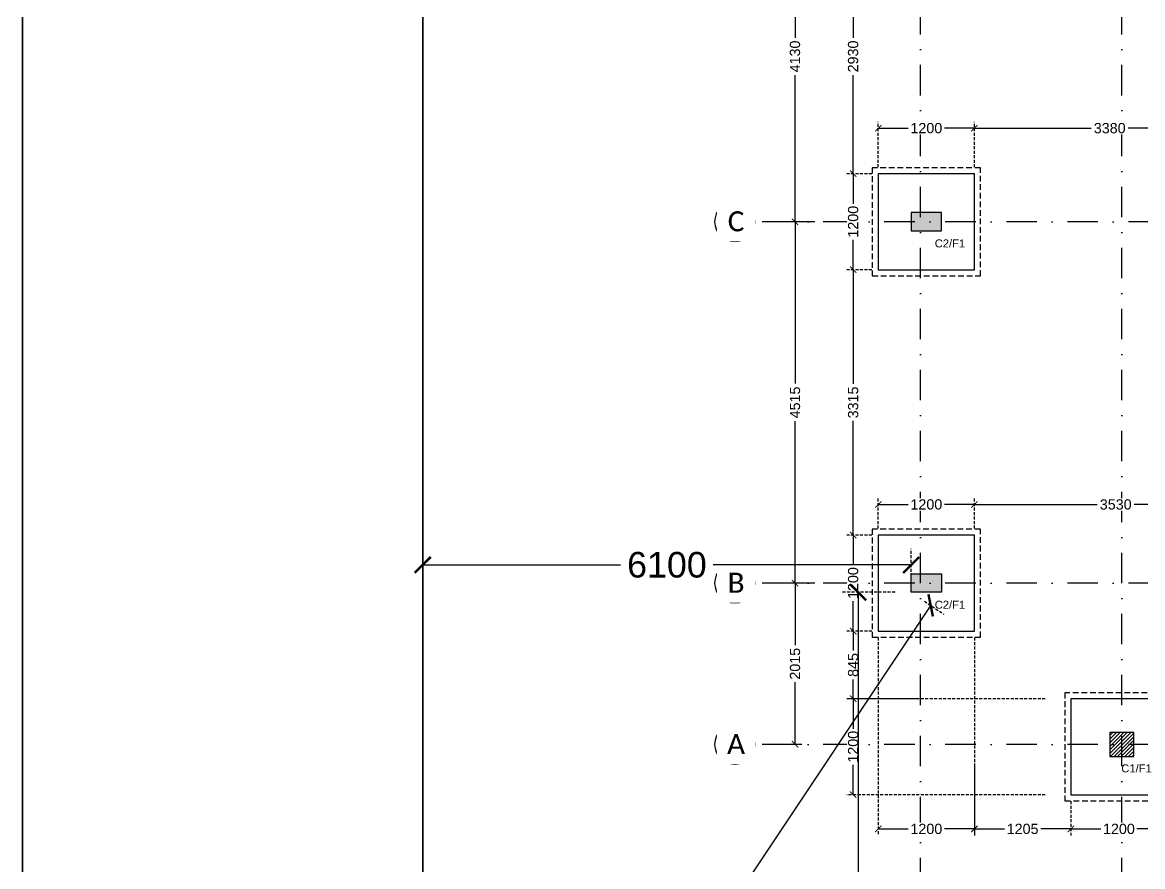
# Model space of a CAD drawing. Header units: millimetres. Extents: x -176651 to 954389, y -469666 to 486614.
# Drawn here: x 245322 to 259313, y 164967 to 175516 of the extents above; entities that cross this region are included whole.
import ezdxf
from ezdxf.xclip import XClip

# ---------------------------------------------------------------- set-up
doc = ezdxf.new("R2010")
doc.units = ezdxf.units.MM
doc.header["$LTSCALE"] = 150
doc.header["$XCLIPFRAME"] = 2
for name, pattern in [('1625E_Grid$0$DASHDOTX2', [50.8, 25.4, -12.7, 0, -12.7]), ('3BHK-W(SB)$0$HIDDEN', [0.375, 0.25, -0.125]), ('HIDDEN2', [4.7625, 3.175, -1.5875])]:
    doc.linetypes.add(name, pattern=pattern)
for name, color, linetype in [('1625E_Columns$0$ad-Column', 3, 'Continuous'), ('1625E_Columns$0$ad-Column Hatch', 125, 'Continuous'), ('1625E_Columns$0$ad-RCC', 3, 'Continuous'), ('1625E_Columns$0$ad-RCC Hatch', 125, 'Continuous'), ('1625E_Grid$0$ad-Grid', 8, '1625E_Grid$0$DASHDOTX2'), ('1625E_Grid$0$ad-Text main', 7, 'Continuous'), ('ad-External Dimensions', 6, 'Continuous'), ('ad-Footing line', 2, 'Continuous'), ('ad-Foundation text', 4, 'Continuous'), ('ad-PCC line', 8, 'HIDDEN2'), ("Plot's Boundary$0$ad-Road", 8, 'Continuous'), ("Plot's Boundary$0$ad-Road Hatch", 8, 'Continuous')]:
    doc.layers.add(name, color=color, linetype=linetype)
doc.layers.add('1625E_Grid$0$ad-Dimension', color=7, linetype='Continuous', lineweight=0, true_color=0x0000f9)
doc.layers.add('ad-Dimension', color=5, linetype='Continuous', true_color=0x0000ff)
doc.layers.add("Plot's Boundary$0$ad-Plot Boundary", color=6, linetype='Continuous', true_color=0xff00ff)
doc.styles.add('1625E_Grid$0$Standard', font='arial.ttf')
doc.styles.get("Standard").update_dxf_attribs({"font": 'arial.ttf'})
doc.dimstyles.new('1625E_Grid$0$A-75-DIM-INT (Framing)', dxfattribs={"dimscale": 100, "dimtxt": 1.6, "dimasz": 1, "dimexe": 1, "dimexo": 1, "dimgap": 0.5, "dimtad": 0, "dimdec": 0, "dimdsep": 46, "dimtxsty": '1625E_Grid$0$Standard', "dimblk": '1625E_Grid$0$_ArchTick', "dimcen": 0.025, "dimclrd": 5, "dimclre": 5, "dimclrt": 256, "dimazin": 2, "dimtfac": 1, "dimtdec": 0, "dimtmove": 1, "dimatfit": 0, "dimldrblk": '1625E_Grid$0$_ArchTick', "dimfxl": 1, "dimfxlon": 1, "dimtfill": 1, "dimtolj": 1, "dimtzin": 0, "dimarcsym": 0})
doc.dimstyles.new('A-75-DIM-INT (Framing)', dxfattribs={"dimscale": 100, "dimtxt": 1.6, "dimasz": 1, "dimexe": 1, "dimexo": 1, "dimgap": 0.5, "dimtad": 0, "dimdec": 0, "dimdsep": 46, "dimtxsty": 'Standard', "dimblk": 'ARCHTICK', "dimcen": 0.025, "dimclrd": 5, "dimclre": 5, "dimclrt": 256, "dimazin": 2, "dimtfac": 1, "dimtdec": 0, "dimtmove": 1, "dimatfit": 0, "dimldrblk": 'ARCHTICK', "dimfxl": 1, "dimfxlon": 1, "dimtfill": 1, "dimtolj": 1, "dimtzin": 0, "dimarcsym": 0})

# ---------------------------------------------------------------- blocks, each defined once
blk = doc.blocks.new('1625E_Grid$0$_ArchTick')
at = {"color": 0, "linetype": 'ByBlock', "const_width": 0.15}
blk.add_lwpolyline([(-0.5, -0.5), (0.5, 0.5)], dxfattribs=at)
blk = doc.blocks.new('*D244')
at = {"layer": '1625E_Grid$0$ad-Dimension', "lineweight": -2, "transparency": 16777216}
for p, q in [((-1202, 8760), (-1530, 8760)), ((-1450, 8760), (-1450, 6928)), ((-1450, 4630), (-1450, 6462)), ((-1202, 4630), (-1530, 4630))]:
    blk.add_line(p, q, dxfattribs=at)
at = {"layer": 'Defpoints', "color": 0, "transparency": 16777216}
for p in [(-1122, 8760), (-1450, 4630), (-1122, 4630)]:
    blk.add_point(p, dxfattribs=at)
at = {"layer": '1625E_Grid$0$ad-Dimension', "lineweight": -2, "transparency": 16777216, "xscale": 80, "yscale": 80, "zscale": 80}
for p, rotation in [((-1450, 8760), 90), ((-1450, 4630), 270)]:
    blk.add_blockref('1625E_Grid$0$_ArchTick', p, dxfattribs=dict(at, rotation=rotation))
at = {"layer": '1625E_Grid$0$ad-Dimension', "transparency": 16777216, "insert": (-1450, 6695), "char_height": 128, "attachment_point": 5, "rotation": 90, "style": '1625E_Grid$0$Standard', "bg_fill": 3, "box_fill_scale": 1.1, "bg_fill_color": 257, "bg_fill_transparency": 0}
blk.add_mtext('\\A1;4130', dxfattribs=at)
blk = doc.blocks.new('*D245')
at = {"layer": '1625E_Grid$0$ad-Dimension', "lineweight": -2, "transparency": 16777216}
for p, q in [((-1202, 4630), (-1530, 4630)), ((-1450, 4630), (-1450, 2607)), ((-1450, 115), (-1450, 2138)), ((-1202, 115), (-1530, 115))]:
    blk.add_line(p, q, dxfattribs=at)
at = {"layer": 'Defpoints', "color": 0, "transparency": 16777216}
for p in [(-1122, 4630), (-1450, 115), (-1122, 115)]:
    blk.add_point(p, dxfattribs=at)
at = {"layer": '1625E_Grid$0$ad-Dimension', "lineweight": -2, "transparency": 16777216, "xscale": 80, "yscale": 80, "zscale": 80}
for p, rotation in [((-1450, 4630), 90), ((-1450, 115), 270)]:
    blk.add_blockref('1625E_Grid$0$_ArchTick', p, dxfattribs=dict(at, rotation=rotation))
at = {"layer": '1625E_Grid$0$ad-Dimension', "transparency": 16777216, "insert": (-1450, 2372), "char_height": 128, "attachment_point": 5, "rotation": 90, "style": '1625E_Grid$0$Standard', "bg_fill": 3, "box_fill_scale": 1.1, "bg_fill_color": 257, "bg_fill_transparency": 0}
blk.add_mtext('\\A1;4515', dxfattribs=at)
blk = doc.blocks.new('*D246')
at = {"layer": '1625E_Grid$0$ad-Dimension', "lineweight": -2, "transparency": 16777216}
for p, q in [((-1202, 115), (-1530, 115)), ((-1450, 115), (-1450, -660)), ((-1450, -1900), (-1450, -1125)), ((-1364, -1900), (-1530, -1900))]:
    blk.add_line(p, q, dxfattribs=at)
at = {"layer": 'Defpoints', "color": 0, "transparency": 16777216}
for p in [(-1122, 115), (-1450, -1900), (-1284, -1900)]:
    blk.add_point(p, dxfattribs=at)
at = {"layer": '1625E_Grid$0$ad-Dimension', "lineweight": -2, "transparency": 16777216, "xscale": 80, "yscale": 80, "zscale": 80}
for p, rotation in [((-1450, 115), 90), ((-1450, -1900), 270)]:
    blk.add_blockref('1625E_Grid$0$_ArchTick', p, dxfattribs=dict(at, rotation=rotation))
at = {"layer": '1625E_Grid$0$ad-Dimension', "transparency": 16777216, "insert": (-1450, -893), "char_height": 128, "attachment_point": 5, "rotation": 90, "style": '1625E_Grid$0$Standard', "bg_fill": 3, "box_fill_scale": 1.1, "bg_fill_color": 256, "bg_fill_true_color": 13158600, "bg_fill_transparency": 0}
blk.add_mtext('\\A1;2015', dxfattribs=at)
blk = doc.blocks.new('1625E_Columns$0$A$C42b14ea2')
at = {"layer": '1625E_Columns$0$ad-RCC Hatch', "transparency": 33554687}
h = blk.add_hatch(dxfattribs=at)
h.set_pattern_fill('ANSI31', color=256, scale=10)
h.set_pattern_definition([(45, (13250, 8645), (-22.45064, 22.45064), [])])
h.paths.add_polyline_path([(0, 0), (300, 0), (300, 300), (0, 300)])
at = {"layer": '1625E_Columns$0$ad-RCC'}
blk.add_lwpolyline([(0, 0), (300, 0), (300, 300), (0, 300)], close=True, dxfattribs=at)
blk = doc.blocks.new('1625E_Columns$0$zw$6AA0')
at = {"layer": '1625E_Columns$0$ad-Column Hatch', "transparency": 33554687}
h = blk.add_hatch(color=256, dxfattribs=at)
h.dxf.hatch_style = 1
h.paths.add_polyline_path([(0, -230), (380, -230), (380, 0), (0, 0)])
at = {"layer": '1625E_Columns$0$ad-Column'}
blk.add_lwpolyline([(0, -230), (380, -230), (380, 0), (0, 0)], close=True, dxfattribs=at)
blk = doc.blocks.new('1625E_Columns')
at = {"layer": '1625E_Columns$0$ad-Column'}
for p, rotation in [((0, 13620), 359.9999999999993), ((0, 4745), 359.9999999999993), ((12120, 0), 179.9999999999997)]:
    blk.add_blockref('1625E_Columns$0$zw$6AA0', p, dxfattribs=dict(at, rotation=rotation))
at = {"layer": '1625E_Columns$0$ad-Column', "xscale": -1}
for p, rotation in [((4560, 13620), 359.9999999999997), ((7240, 13620), 359.9999999999997), ((12120, 13620), 359.9999999999997), ((0, 8645), 179.9999999999998), ((3210, 8875), 359.9999999999997), ((7240, 8875), 359.9999999999997), ((11890, 8875), 90), ((5110, 4745), 359.9999999999997), ((8310, 4745), 90), ((11890, 4745), 90), ((0, 0), 179.9999999999998), ((4730, 0), 180), ((8160, 0), 180)]:
    blk.add_blockref('1625E_Columns$0$zw$6AA0', p, dxfattribs=dict(at, rotation=rotation))
at = {"layer": '1625E_Columns$0$ad-RCC', "xscale": -1, "rotation": 180}
for p in [(13240, 13620), (13240, 4745)]:
    blk.add_blockref('1625E_Columns$0$A$C42b14ea2', p, dxfattribs=at)
at = {"layer": '1625E_Columns$0$ad-RCC'}
for p in [(13240, 8645), (2480, -2050), (8240, -2050), (11820, -2050), (13240, -2050)]:
    blk.add_blockref('1625E_Columns$0$A$C42b14ea2', p, dxfattribs=at)
blk = doc.blocks.new('zw$D00E')
at = {"layer": 'ad-Footing line'}
for points in [[(-12530, -9590), (-11330, -9590), (-11330, -8390), (-12530, -8390)], [(-12530, -14105), (-11330, -14105), (-11330, -12905), (-12530, -12905)], [(-10125, -16150), (-8925, -16150), (-8925, -14950), (-10125, -14950)]]:
    blk.add_lwpolyline(points, close=True, dxfattribs=at)
at = {"layer": 'ad-PCC line', "ltscale": 0.15}
for points in [[(-12605, -9665), (-11255, -9665), (-11255, -8315), (-12605, -8315)], [(-12605, -14180), (-11255, -14180), (-11255, -12830), (-12605, -12830)], [(-10200, -16225), (-8850, -16225), (-8850, -14875), (-10200, -14875)]]:
    blk.add_lwpolyline(points, close=True, dxfattribs=at)
blk = doc.blocks.new('zw$3F63')
at = {"layer": 'ad-Foundation text', "char_height": 100, "width": 349.31, "attachment_point": 5}
for s, insert in [('\\pxt5;C2/F1', (-11635, -386)), ('\\pxt5;C2/F1', (-7455, -386)), ('\\pxt5;C2/F1', (-4775, -386)), ('\\pxt5;C2/F1', (105, -386)), ('\\pxt5;C1/F1', (1535, -386)), ('\\pxt5;C2/F1', (-11635, -5131)), ('\\pxt5;C2/F2', (-8805, -5131)), ('\\pxt5;C2/F2', (-4775, -5131)), ('\\pxt5;C1/F1', (1535, -5131)), ('\\pxt5;C2/F1', (105, -5281)), ('\\pxt5;C2/F1', (-11635, -9261)), ('\\pxt5;C2/F2', (-6905, -9261)), ('\\pxt5;C1/F1', (1535, -9261)), ('\\pxt5;C2/F2', (-3475, -9411)), ('\\pxt5;C2/F1', (105, -9411)), ('\\pxt5;C2/F1', (-11635, -13776)), ('\\pxt5;C2/F1', (-6905, -13795)), ('\\pxt5;C2/F1', (-3475, -13776)), ('\\pxt5;C2/F1', (105, -13776)), ('\\pxt5;C1/F1', (-9305, -15821)), ('\\pxt5;C1/F1', (-3475, -15821)), ('\\pxt5;C1/F1', (105, -15821)), ('\\pxt5;C1/F1', (1535, -15821))]:
    blk.add_mtext(s, dxfattribs=dict(at, insert=insert))
blk = doc.blocks.new('_ArchTick')
at = {"color": 0, "linetype": 'ByBlock', "const_width": 0.15}
blk.add_lwpolyline([(-0.5, -0.5), (0.5, 0.5)], dxfattribs=at)
blk = doc.blocks.new('*D202')
at = {"layer": 'ad-External Dimensions', "linetype": '3BHK-W(SB)$0$HIDDEN', "lineweight": -2, "transparency": 16777216}
for p, q in [((-490, -5460), (-804.4933, -5460)), ((-490, -8390), (-804.4933, -8390))]:
    blk.add_line(p, q, dxfattribs=at)
at = {"layer": 'ad-External Dimensions', "lineweight": -2, "transparency": 16777216}
for p, q in [((-724.4933, -5460), (-724.4933, -6693)), ((-724.4933, -8390), (-724.4933, -7157))]:
    blk.add_line(p, q, dxfattribs=at)
at = {"layer": 'Defpoints', "color": 0, "transparency": 16777216}
for p in [(-410, -5460), (-724.4933, -8390), (-410, -8390)]:
    blk.add_point(p, dxfattribs=at)
at = {"layer": 'ad-External Dimensions', "lineweight": -2, "transparency": 16777216, "xscale": 80, "yscale": 80, "zscale": 80}
for p, rotation in [((-724.4933, -5460), 90), ((-724.4933, -8390), 270)]:
    blk.add_blockref('_ArchTick', p, dxfattribs=dict(at, rotation=rotation))
at = {"layer": 'ad-External Dimensions', "transparency": 16777216, "insert": (-724.4933, -6925), "char_height": 128, "attachment_point": 5, "rotation": 90, "bg_fill": 3, "box_fill_scale": 1.1, "bg_fill_color": 256, "bg_fill_true_color": 13158600, "bg_fill_transparency": 0}
blk.add_mtext('\\A1;2930', dxfattribs=at)
blk = doc.blocks.new('*D203')
at = {"layer": 'ad-External Dimensions', "linetype": '3BHK-W(SB)$0$HIDDEN', "lineweight": -2, "transparency": 16777216}
for p, q in [((-490, -8390), (-804, -8390)), ((-490, -9590), (-804, -9590))]:
    blk.add_line(p, q, dxfattribs=at)
at = {"layer": 'ad-External Dimensions', "lineweight": -2, "transparency": 16777216}
for p, q in [((-724, -8390), (-724, -8765)), ((-724, -9590), (-724, -9215))]:
    blk.add_line(p, q, dxfattribs=at)
at = {"layer": 'Defpoints', "color": 0, "transparency": 16777216}
for p in [(-410, -8390), (-724, -9590), (-410, -9590)]:
    blk.add_point(p, dxfattribs=at)
at = {"layer": 'ad-External Dimensions', "lineweight": -2, "transparency": 16777216, "xscale": 80, "yscale": 80, "zscale": 80}
for p, rotation in [((-724, -8390), 90), ((-724, -9590), 270)]:
    blk.add_blockref('_ArchTick', p, dxfattribs=dict(at, rotation=rotation))
at = {"layer": 'ad-External Dimensions', "transparency": 16777216, "insert": (-724, -8990), "char_height": 128, "attachment_point": 5, "rotation": 90, "bg_fill": 3, "box_fill_scale": 1.1, "bg_fill_color": 256, "bg_fill_true_color": 13158600, "bg_fill_transparency": 0}
blk.add_mtext('\\A1;1200', dxfattribs=at)
blk = doc.blocks.new('*D204')
at = {"layer": 'ad-External Dimensions', "linetype": '3BHK-W(SB)$0$HIDDEN', "lineweight": -2, "transparency": 16777216}
for p, q in [((-490, -9590), (-804, -9590)), ((-490, -12905), (-804, -12905))]:
    blk.add_line(p, q, dxfattribs=at)
at = {"layer": 'ad-External Dimensions', "lineweight": -2, "transparency": 16777216}
for p, q in [((-724, -9590), (-724, -11016)), ((-724, -12905), (-724, -11479))]:
    blk.add_line(p, q, dxfattribs=at)
at = {"layer": 'Defpoints', "color": 0, "transparency": 16777216}
for p in [(-410, -9590), (-724, -12905), (-410, -12905)]:
    blk.add_point(p, dxfattribs=at)
at = {"layer": 'ad-External Dimensions', "lineweight": -2, "transparency": 16777216, "xscale": 80, "yscale": 80, "zscale": 80}
for p, rotation in [((-724, -9590), 90), ((-724, -12905), 270)]:
    blk.add_blockref('_ArchTick', p, dxfattribs=dict(at, rotation=rotation))
at = {"layer": 'ad-External Dimensions', "transparency": 16777216, "insert": (-724, -11248), "char_height": 128, "attachment_point": 5, "rotation": 90, "bg_fill": 3, "box_fill_scale": 1.1, "bg_fill_color": 256, "bg_fill_true_color": 13158600, "bg_fill_transparency": 0}
blk.add_mtext('\\A1;3315', dxfattribs=at)
blk = doc.blocks.new('*D205')
at = {"layer": 'ad-External Dimensions', "linetype": '3BHK-W(SB)$0$HIDDEN', "lineweight": -2, "transparency": 16777216}
for p, q in [((-490, -12905), (-804, -12905)), ((-490, -14105), (-804, -14105))]:
    blk.add_line(p, q, dxfattribs=at)
at = {"layer": 'ad-External Dimensions', "lineweight": -2, "transparency": 16777216}
for p, q in [((-724, -12905), (-724, -13280)), ((-724, -14105), (-724, -13730))]:
    blk.add_line(p, q, dxfattribs=at)
at = {"layer": 'Defpoints', "color": 0, "transparency": 16777216}
for p in [(-410, -12905), (-724, -14105), (-410, -14105)]:
    blk.add_point(p, dxfattribs=at)
at = {"layer": 'ad-External Dimensions', "lineweight": -2, "transparency": 16777216, "xscale": 80, "yscale": 80, "zscale": 80}
for p, rotation in [((-724, -12905), 90), ((-724, -14105), 270)]:
    blk.add_blockref('_ArchTick', p, dxfattribs=dict(at, rotation=rotation))
at = {"layer": 'ad-External Dimensions', "transparency": 16777216, "insert": (-724, -13505), "char_height": 128, "attachment_point": 5, "rotation": 90, "bg_fill": 3, "box_fill_scale": 1.1, "bg_fill_color": 256, "bg_fill_true_color": 13158600, "bg_fill_transparency": 0}
blk.add_mtext('\\A1;1200', dxfattribs=at)
blk = doc.blocks.new('*D206')
at = {"layer": 'ad-External Dimensions', "linetype": '3BHK-W(SB)$0$HIDDEN', "lineweight": -2, "transparency": 16777216}
for p, q in [((-490, -14105), (-804, -14105)), ((76, -14950), (-804, -14950))]:
    blk.add_line(p, q, dxfattribs=at)
at = {"layer": 'ad-External Dimensions', "lineweight": -2, "transparency": 16777216}
for p, q in [((-724, -14105), (-724, -14346)), ((-724, -14950), (-724, -14709))]:
    blk.add_line(p, q, dxfattribs=at)
at = {"layer": 'Defpoints', "color": 0, "transparency": 16777216}
for p in [(-410, -14105), (-724, -14950), (1995, -14950)]:
    blk.add_point(p, dxfattribs=at)
at = {"layer": 'ad-External Dimensions', "lineweight": -2, "transparency": 16777216, "xscale": 80, "yscale": 80, "zscale": 80}
for p, rotation in [((-724, -14105), 90), ((-724, -14950), 270)]:
    blk.add_blockref('_ArchTick', p, dxfattribs=dict(at, rotation=rotation))
at = {"layer": 'ad-External Dimensions', "transparency": 16777216, "insert": (-724, -14528), "char_height": 128, "attachment_point": 5, "rotation": 90, "bg_fill": 3, "box_fill_scale": 1.1, "bg_fill_color": 256, "bg_fill_true_color": 13158600, "bg_fill_transparency": 0}
blk.add_mtext('\\A1;845', dxfattribs=at)
blk = doc.blocks.new('*D207')
at = {"layer": 'ad-External Dimensions', "linetype": '3BHK-W(SB)$0$HIDDEN', "lineweight": -2, "transparency": 16777216}
for p, q in [((1676, -14950), (-804, -14950)), ((1676, -16150), (-804, -16150))]:
    blk.add_line(p, q, dxfattribs=at)
at = {"layer": 'ad-External Dimensions', "lineweight": -2, "transparency": 16777216}
for p, q in [((-724, -14950), (-724, -15325)), ((-724, -16150), (-724, -15775))]:
    blk.add_line(p, q, dxfattribs=at)
at = {"layer": 'Defpoints', "color": 0, "transparency": 16777216}
for p in [(1995, -14950), (-724, -16150), (1995, -16150)]:
    blk.add_point(p, dxfattribs=at)
at = {"layer": 'ad-External Dimensions', "lineweight": -2, "transparency": 16777216, "xscale": 80, "yscale": 80, "zscale": 80}
for p, rotation in [((-724, -14950), 90), ((-724, -16150), 270)]:
    blk.add_blockref('_ArchTick', p, dxfattribs=dict(at, rotation=rotation))
at = {"layer": 'ad-External Dimensions', "transparency": 16777216, "insert": (-724, -15550), "char_height": 128, "attachment_point": 5, "rotation": 90, "bg_fill": 3, "box_fill_scale": 1.1, "bg_fill_color": 256, "bg_fill_true_color": 13158600, "bg_fill_transparency": 0}
blk.add_mtext('\\A1;1200', dxfattribs=at)
blk = doc.blocks.new('*D225')
at = {"layer": 'ad-External Dimensions', "linetype": '3BHK-W(SB)$0$HIDDEN', "lineweight": -2, "transparency": 16777216}
for p, q in [((1995, -16230), (1995, -16657)), ((3195, -16230), (3195, -16657))]:
    blk.add_line(p, q, dxfattribs=at)
at = {"layer": 'ad-External Dimensions', "lineweight": -2, "transparency": 16777216}
for p, q in [((1995, -16577), (2370, -16577)), ((3195, -16577), (2820, -16577))]:
    blk.add_line(p, q, dxfattribs=at)
at = {"layer": 'Defpoints', "color": 0, "transparency": 16777216}
for p in [(1995, -16150), (3195, -16150), (1995, -16577)]:
    blk.add_point(p, dxfattribs=at)
at = {"layer": 'ad-External Dimensions', "lineweight": -2, "transparency": 16777216, "xscale": 80, "yscale": 80, "zscale": 80, "rotation": 180}
blk.add_blockref('_ArchTick', (1995, -16577), dxfattribs=at)
at = {"layer": 'ad-External Dimensions', "lineweight": -2, "transparency": 16777216, "xscale": 80, "yscale": 80, "zscale": 80}
blk.add_blockref('_ArchTick', (3195, -16577), dxfattribs=at)
at = {"layer": 'ad-External Dimensions', "transparency": 16777216, "insert": (2595, -16577), "char_height": 128, "attachment_point": 5, "bg_fill": 3, "box_fill_scale": 1.1, "bg_fill_color": 256, "bg_fill_true_color": 13158600, "bg_fill_transparency": 0}
blk.add_mtext('\\A1;1200', dxfattribs=at)
blk = doc.blocks.new('*D226')
at = {"layer": 'ad-External Dimensions', "linetype": '3BHK-W(SB)$0$HIDDEN', "lineweight": -2, "transparency": 16777216}
for p, q in [((790, -15777), (790, -16657)), ((1995, -16230), (1995, -16657))]:
    blk.add_line(p, q, dxfattribs=at)
at = {"layer": 'ad-External Dimensions', "lineweight": -2, "transparency": 16777216}
for p, q in [((790, -16577), (1167, -16577)), ((1995, -16577), (1618, -16577))]:
    blk.add_line(p, q, dxfattribs=at)
at = {"layer": 'Defpoints', "color": 0, "transparency": 16777216}
for p in [(790, -14105), (1995, -16150), (1995, -16577)]:
    blk.add_point(p, dxfattribs=at)
at = {"layer": 'ad-External Dimensions', "lineweight": -2, "transparency": 16777216, "xscale": 80, "yscale": 80, "zscale": 80, "rotation": 180}
blk.add_blockref('_ArchTick', (790, -16577), dxfattribs=at)
at = {"layer": 'ad-External Dimensions', "lineweight": -2, "transparency": 16777216, "xscale": 80, "yscale": 80, "zscale": 80}
blk.add_blockref('_ArchTick', (1995, -16577), dxfattribs=at)
at = {"layer": 'ad-External Dimensions', "transparency": 16777216, "insert": (1392, -16577), "char_height": 128, "attachment_point": 5, "bg_fill": 3, "box_fill_scale": 1.1, "bg_fill_color": 256, "bg_fill_true_color": 13158600, "bg_fill_transparency": 0}
blk.add_mtext('\\A1;1205', dxfattribs=at)
blk = doc.blocks.new('*D152')
at = {"layer": 'ad-External Dimensions', "linetype": '3BHK-W(SB)$0$HIDDEN', "lineweight": -2, "transparency": 16777216}
for p, q in [((-410, -14185), (-410, -16657)), ((790, -14185), (790, -16657))]:
    blk.add_line(p, q, dxfattribs=at)
at = {"layer": 'ad-External Dimensions', "lineweight": -2, "transparency": 16777216}
for p, q in [((-410, -16577), (-35, -16577)), ((790, -16577), (415, -16577))]:
    blk.add_line(p, q, dxfattribs=at)
at = {"layer": 'Defpoints', "color": 0, "transparency": 16777216}
for p in [(-410, -14105), (790, -14105), (-410, -16577)]:
    blk.add_point(p, dxfattribs=at)
at = {"layer": 'ad-External Dimensions', "lineweight": -2, "transparency": 16777216, "xscale": 80, "yscale": 80, "zscale": 80, "rotation": 180}
blk.add_blockref('_ArchTick', (-410, -16577), dxfattribs=at)
at = {"layer": 'ad-External Dimensions', "lineweight": -2, "transparency": 16777216, "xscale": 80, "yscale": 80, "zscale": 80}
blk.add_blockref('_ArchTick', (790, -16577), dxfattribs=at)
at = {"layer": 'ad-External Dimensions', "transparency": 16777216, "insert": (190, -16577), "char_height": 128, "attachment_point": 5, "bg_fill": 3, "box_fill_scale": 1.1, "bg_fill_color": 256, "bg_fill_true_color": 13158600, "bg_fill_transparency": 0}
blk.add_mtext('\\A1;1200', dxfattribs=at)
blk = doc.blocks.new('*D173')
at = {"layer": 'ad-External Dimensions', "linetype": '3BHK-W(SB)$0$HIDDEN', "lineweight": -2, "transparency": 16777216}
for p, q in [((-410, -8310), (-410, -7741)), ((790, -8310), (790, -7741))]:
    blk.add_line(p, q, dxfattribs=at)
at = {"layer": 'ad-External Dimensions', "lineweight": -2, "transparency": 16777216}
for p, q in [((-410, -7821), (-35, -7821)), ((790, -7821), (415, -7821))]:
    blk.add_line(p, q, dxfattribs=at)
at = {"layer": 'Defpoints', "color": 0, "transparency": 16777216}
for p in [(-410, -7821), (-410, -8390), (790, -8390)]:
    blk.add_point(p, dxfattribs=at)
at = {"layer": 'ad-External Dimensions', "lineweight": -2, "transparency": 16777216, "xscale": 80, "yscale": 80, "zscale": 80, "rotation": 180}
blk.add_blockref('_ArchTick', (-410, -7821), dxfattribs=at)
at = {"layer": 'ad-External Dimensions', "lineweight": -2, "transparency": 16777216, "xscale": 80, "yscale": 80, "zscale": 80}
blk.add_blockref('_ArchTick', (790, -7821), dxfattribs=at)
at = {"layer": 'ad-External Dimensions', "transparency": 16777216, "insert": (190, -7821), "char_height": 128, "attachment_point": 5, "bg_fill": 3, "box_fill_scale": 1.1, "bg_fill_color": 256, "bg_fill_true_color": 13158600, "bg_fill_transparency": 0}
blk.add_mtext('\\A1;1200', dxfattribs=at)
blk = doc.blocks.new('*D174')
at = {"layer": 'ad-External Dimensions', "linetype": '3BHK-W(SB)$0$HIDDEN', "lineweight": -2, "transparency": 16777216}
for p, q in [((790, -8310), (790, -7741)), ((4170, -8160), (4170, -7741))]:
    blk.add_line(p, q, dxfattribs=at)
at = {"layer": 'ad-External Dimensions', "lineweight": -2, "transparency": 16777216}
for p, q in [((790, -7821), (2249, -7821)), ((4170, -7821), (2711, -7821))]:
    blk.add_line(p, q, dxfattribs=at)
at = {"layer": 'Defpoints', "color": 0, "transparency": 16777216}
for p in [(4170, -7821), (4170, -8240), (790, -8390)]:
    blk.add_point(p, dxfattribs=at)
at = {"layer": 'ad-External Dimensions', "lineweight": -2, "transparency": 16777216, "xscale": 80, "yscale": 80, "zscale": 80, "rotation": 180}
blk.add_blockref('_ArchTick', (790, -7821), dxfattribs=at)
at = {"layer": 'ad-External Dimensions', "lineweight": -2, "transparency": 16777216, "xscale": 80, "yscale": 80, "zscale": 80}
blk.add_blockref('_ArchTick', (4170, -7821), dxfattribs=at)
at = {"layer": 'ad-External Dimensions', "transparency": 16777216, "insert": (2480, -7821), "char_height": 128, "attachment_point": 5, "bg_fill": 3, "box_fill_scale": 1.1, "bg_fill_color": 256, "bg_fill_true_color": 13158600, "bg_fill_transparency": 0}
blk.add_mtext('\\A1;3380', dxfattribs=at)
blk = doc.blocks.new('*D180')
at = {"layer": 'ad-External Dimensions', "linetype": '3BHK-W(SB)$0$HIDDEN', "lineweight": -2, "transparency": 16777216}
for p, q in [((-410, -12825), (-410, -12443)), ((790, -12825), (790, -12443))]:
    blk.add_line(p, q, dxfattribs=at)
at = {"layer": 'ad-External Dimensions', "lineweight": -2, "transparency": 16777216}
for p, q in [((-410, -12523), (-35, -12523)), ((790, -12523), (415, -12523))]:
    blk.add_line(p, q, dxfattribs=at)
at = {"layer": 'Defpoints', "color": 0, "transparency": 16777216}
for p in [(-410, -12523), (-410, -12905), (790, -12905)]:
    blk.add_point(p, dxfattribs=at)
at = {"layer": 'ad-External Dimensions', "lineweight": -2, "transparency": 16777216, "xscale": 80, "yscale": 80, "zscale": 80, "rotation": 180}
blk.add_blockref('_ArchTick', (-410, -12523), dxfattribs=at)
at = {"layer": 'ad-External Dimensions', "lineweight": -2, "transparency": 16777216, "xscale": 80, "yscale": 80, "zscale": 80}
blk.add_blockref('_ArchTick', (790, -12523), dxfattribs=at)
at = {"layer": 'ad-External Dimensions', "transparency": 16777216, "insert": (190, -12523), "char_height": 128, "attachment_point": 5, "bg_fill": 3, "box_fill_scale": 1.1, "bg_fill_color": 256, "bg_fill_true_color": 13158600, "bg_fill_transparency": 0}
blk.add_mtext('\\A1;1200', dxfattribs=at)
blk = doc.blocks.new('*D181')
at = {"layer": 'ad-External Dimensions', "linetype": '3BHK-W(SB)$0$HIDDEN', "lineweight": -2, "transparency": 16777216}
for p, q in [((790, -12825), (790, -12443)), ((4320, -12825), (4320, -12443))]:
    blk.add_line(p, q, dxfattribs=at)
at = {"layer": 'ad-External Dimensions', "lineweight": -2, "transparency": 16777216}
for p, q in [((790, -12523), (2324, -12523)), ((4320, -12523), (2786, -12523))]:
    blk.add_line(p, q, dxfattribs=at)
at = {"layer": 'Defpoints', "color": 0, "transparency": 16777216}
for p in [(4320, -12523), (790, -12905), (4320, -12905)]:
    blk.add_point(p, dxfattribs=at)
at = {"layer": 'ad-External Dimensions', "lineweight": -2, "transparency": 16777216, "xscale": 80, "yscale": 80, "zscale": 80, "rotation": 180}
blk.add_blockref('_ArchTick', (790, -12523), dxfattribs=at)
at = {"layer": 'ad-External Dimensions', "lineweight": -2, "transparency": 16777216, "xscale": 80, "yscale": 80, "zscale": 80}
blk.add_blockref('_ArchTick', (4320, -12523), dxfattribs=at)
at = {"layer": 'ad-External Dimensions', "transparency": 16777216, "insert": (2555, -12523), "char_height": 128, "attachment_point": 5, "bg_fill": 3, "box_fill_scale": 1.1, "bg_fill_color": 256, "bg_fill_true_color": 13158600, "bg_fill_transparency": 0}
blk.add_mtext('\\A1;3530', dxfattribs=at)
blk = doc.blocks.new("Plot's Boundary$0$A$C4fb60e89")
at = {"layer": "Plot's Boundary$0$ad-Road Hatch", "ltscale": 5, "transparency": 33554687}
h = blk.add_hatch(dxfattribs=at)
h.set_pattern_fill('AR-HBONE', color=256, scale=15)
h.set_pattern_definition([(45, (-193247.7, -428758.8), (0, 2155.2615), [4572, -1524]), (135, (-192170.1, -427681.1), (2e-13, 2155.2615), [4572, -1524])])
h.paths.add_polyline_path([(175594, -250241), (169178, -249341), (167473, -249057), (167473, -138694), (101313, -138694), (101313, -199954), (101308, -237995), (101040, -268291), (101008, -280968), (101066, -293684), (101243, -311127), (100910, -319344), (100949, -333937), (100669, -366960), (100727, -390983), (100669, -404586), (100538, -420418), (100467, -428759), (92426, -427265), (92163, -427209), (92163, -321454), (24803, -321454), (24803, -412961), (15653, -411029), (15654, -321452), (-19535, -321452), (-34427, -319477), (-65207, -315395), (-171770, -301268), (-185854, -298333), (-193248, -296832), (-193244, -292908), (-191914, -285219), (-191839, -284679), (-183397, -286393), (-169723, -289243), (-53141, -304698), (-18730, -309262), (15653, -309262), (15653, 703), (24803, 1115), (24803, -129544), (92163, -129544), (92163, 15133), (101313, 17713), (101313, -129544), (167473, -129544), (167473, 35552), (175738, 37855), (175849, 28595), (175836, 25947), (175777, 14040), (175855, 2316), (175660, -18036), (175731, -34039), (175718, -46839), (175673, -63402), (175816, -82072), (175542, -106356), (175490, -124641), (175575, -145019), (175731, -168892), (175797, -181269), (175797, -192667), (175744, -208200), (175829, -223277), (175888, -234871)])
h.paths.add_polyline_path([(24803, -309264), (92163, -309264), (92163, -138694), (24803, -138694)], flags=16)
blk = doc.blocks.new("Plot's Boundary$0$zw$A88E")
at = {"layer": "Plot's Boundary$0$ad-Plot Boundary"}
for points in [[(-150934, -314069), (-117254, -314069), (-117254, -266699), (-150934, -266699)], [(-117254, -307369), (-83574, -307369), (-83574, -266699), (-117254, -266699)]]:
    blk.add_lwpolyline(points, close=True, dxfattribs=at)
blk = doc.blocks.new("Plot's Boundary")
at = {"layer": "Plot's Boundary$0$ad-Road", "ltscale": 5}
blk.add_blockref("Plot's Boundary$0$A$C4fb60e89", (191839, 428759), dxfattribs=at)
at = {"layer": "Plot's Boundary$0$ad-Plot Boundary", "ltscale": 5}
blk.add_blockref("Plot's Boundary$0$zw$A88E", (367577, 466614), dxfattribs=at)
blk = doc.blocks.new('*D298')
at = {"layer": 'ad-Dimension', "linetype": '3BHK-W(SB)$0$HIDDEN', "lineweight": -2, "transparency": 16777216}
for p, q in [((5900, 9150), (5237, 9150)), ((5900, 0), (5237, 0))]:
    blk.add_line(p, q, dxfattribs=at)
at = {"layer": 'ad-Dimension', "lineweight": -2, "transparency": 16777216}
for p, q in [((5437, 9150), (5437, 5152)), ((5437, 0), (5437, 3998))]:
    blk.add_line(p, q, dxfattribs=at)
at = {"layer": 'Defpoints', "color": 0, "transparency": 16777216}
for p in [(6100, 9150), (6100, 0), (5437, 0)]:
    blk.add_point(p, dxfattribs=at)
at = {"layer": 'ad-Dimension', "lineweight": -2, "transparency": 16777216, "xscale": 200, "yscale": 200, "zscale": 200}
for p, rotation in [((5437, 9150), 90), ((5437, 0), 270)]:
    blk.add_blockref('_ArchTick', p, dxfattribs=dict(at, rotation=rotation))
at = {"layer": 'ad-Dimension', "transparency": 16777216, "insert": (5437, 4575), "char_height": 320, "attachment_point": 5, "rotation": 90, "bg_fill": 3, "box_fill_scale": 1.1, "bg_fill_color": 256, "bg_fill_true_color": 13158600, "bg_fill_transparency": 0}
blk.add_mtext('\\A1;9150', dxfattribs=at)
blk = doc.blocks.new('*D299')
at = {"layer": 'ad-Dimension', "linetype": '3BHK-W(SB)$0$HIDDEN', "lineweight": -2, "transparency": 16777216}
for p, q in [((0, 9350), (0, 9692)), ((6100, 9350), (6100, 9692))]:
    blk.add_line(p, q, dxfattribs=at)
at = {"layer": 'ad-Dimension', "lineweight": -2, "transparency": 16777216}
for p, q in [((0, 9492), (2472, 9492)), ((6100, 9492), (3628, 9492))]:
    blk.add_line(p, q, dxfattribs=at)
at = {"layer": 'Defpoints', "color": 0, "transparency": 16777216}
for p in [(0, 9492), (0, 9150), (6100, 9150)]:
    blk.add_point(p, dxfattribs=at)
at = {"layer": 'ad-Dimension', "lineweight": -2, "transparency": 16777216, "xscale": 200, "yscale": 200, "zscale": 200, "rotation": 180}
blk.add_blockref('_ArchTick', (0, 9492), dxfattribs=at)
at = {"layer": 'ad-Dimension', "lineweight": -2, "transparency": 16777216, "xscale": 200, "yscale": 200, "zscale": 200}
blk.add_blockref('_ArchTick', (6100, 9492), dxfattribs=at)
at = {"layer": 'ad-Dimension', "transparency": 16777216, "insert": (3050, 9492), "char_height": 320, "attachment_point": 5, "bg_fill": 3, "box_fill_scale": 1.1, "bg_fill_color": 256, "bg_fill_true_color": 13158600, "bg_fill_transparency": 0}
blk.add_mtext('\\A1;6100', dxfattribs=at)
blk = doc.blocks.new('*D300')
at = {"layer": 'ad-Dimension', "lineweight": -2, "transparency": 16777216}
for p, q in [((6344, 8987), (3675, 4984)), ((244, -163), (2913, 3841))]:
    blk.add_line(p, q, dxfattribs=at)
at = {"layer": 'ad-Dimension', "linetype": '3BHK-W(SB)$0$HIDDEN', "lineweight": -2, "transparency": 16777216}
for p, q in [((6266, 9039), (6510, 8876)), ((166, -111), (410, -274))]:
    blk.add_line(p, q, dxfattribs=at)
at = {"layer": 'Defpoints', "color": 0, "transparency": 16777216}
for p in [(6100, 9150), (0, 0), (244, -163)]:
    blk.add_point(p, dxfattribs=at)
at = {"layer": 'ad-Dimension', "lineweight": -2, "transparency": 16777216, "xscale": 200, "yscale": 200, "zscale": 200}
for p, rotation in [((6344, 8987), 56.30993247402071), ((244, -163), 236.3099324740207)]:
    blk.add_blockref('_ArchTick', p, dxfattribs=dict(at, rotation=rotation))
at = {"layer": 'ad-Dimension', "transparency": 16777216, "insert": (3294, 4412), "char_height": 320, "attachment_point": 5, "rotation": 56.3099, "bg_fill": 3, "box_fill_scale": 1.1, "bg_fill_color": 256, "bg_fill_true_color": 13158600, "bg_fill_transparency": 0}
blk.add_mtext('\\A1;10997', dxfattribs=at)
blk = doc.blocks.new('1625E_Grid')
at = {"layer": '1625E_Grid$0$ad-Grid', "ltscale": 0.1}
for points in [[(115, -4460), (115, 16170)], [(2630, -4460), (2630, 16170)]]:
    blk.add_lwpolyline(points, dxfattribs=at)
at = {"layer": '1625E_Grid$0$ad-Grid', "color": 7, "linetype": 'ByBlock'}
for centre in [(-2200, 4630), (-2200, 115), (-2200, -1900)]:
    blk.add_circle(centre, 250, dxfattribs=at)
at = {"layer": '1625E_Grid$0$ad-Text main', "char_height": 250, "width": 227.385, "attachment_point": 5, "style": '1625E_Grid$0$Standard', "bg_fill": 2}
for s, insert in [('{\\fCalibri|b0|i0|c0|p34;C}', (-2186.5, 4634)), ('{\\fCalibri|b0|i0|c0|p34;B}', (-2186.5, 119)), ('{\\fCalibri|b0|i0|c0|p34;A}', (-2186.5, -1896))]:
    blk.add_mtext(s, dxfattribs=dict(at, insert=insert))
at = {"layer": '1625E_Grid$0$ad-Grid', "ltscale": 0.1}
for points in [[(16050, 4630), (-1950, 4630)], [(16050, 115), (-1950, 115)], [(16050, -1900), (-1950, -1900)]]:
    blk.add_lwpolyline(points, dxfattribs=at)
at = {"layer": '1625E_Grid$0$ad-Dimension'}
dim = blk.add_linear_dim(base=(-1450, 4630), p1=(-1122, 8760), p2=(-1122, 4630), angle=90, dimstyle='1625E_Grid$0$A-75-DIM-INT (Framing)', override={"dimscale": 80, "dimblk": '1625E_Grid$0$_ArchTick', "dimclrd": 256, "dimclre": 256, "dimfxl": 10, "dimtfill": 1, "dimtfillclr": 0}, dxfattribs=at)
dim.commit()
dim.dimension.update_dxf_attribs({"geometry": '*D244', "text_midpoint": (-1450, 6695)})
dim = blk.add_linear_dim(base=(-1450, 115), p1=(-1122, 4630), p2=(-1122, 115), angle=90, dimstyle='1625E_Grid$0$A-75-DIM-INT (Framing)', override={"dimscale": 80, "dimblk": '1625E_Grid$0$_ArchTick', "dimclrd": 256, "dimclre": 256, "dimfxl": 10, "dimtfill": 1, "dimtfillclr": 0}, dxfattribs=at)
dim.commit()
dim.dimension.update_dxf_attribs({"geometry": '*D245', "text_midpoint": (-1450, 2372.5)})
dim = blk.add_linear_dim(base=(-1450, -1900), p1=(-1122, 115), p2=(-1284.2, -1900), angle=90, dimstyle='1625E_Grid$0$A-75-DIM-INT (Framing)', override={"dimscale": 80, "dimblk": '1625E_Grid$0$_ArchTick', "dimclrd": 256, "dimclre": 256, "dimfxl": 10, "dimtfill": 1, "dimtfillclr": 0}, dxfattribs=at)
dim.commit()
dim.dimension.update_dxf_attribs({"geometry": '*D246', "text_midpoint": (-1450, -892.5)})
blk = doc.blocks.new('zw$2C0D')
at = {"layer": 'ad-External Dimensions'}
dim = blk.add_linear_dim(base=(-724.5, -8390), p1=(-410, -5460), p2=(-410, -8390), angle=90, dimstyle='A-75-DIM-INT (Framing)', override={"dimscale": 80, "dimblk": 'ArchTick', "dimclrd": 256, "dimclre": 256, "dimfxl": 10, "dimtfill": 1, "dimtfillclr": 0}, dxfattribs=at)
dim.commit()
dim.dimension.update_dxf_attribs({"geometry": '*D202', "text_midpoint": (-724.5, -6925)})
dim = blk.add_linear_dim(base=(-724.5, -9590), p1=(-410, -8390), p2=(-410, -9590), angle=90, dimstyle='A-75-DIM-INT (Framing)', override={"dimscale": 80, "dimblk": 'ArchTick', "dimclrd": 256, "dimclre": 256, "dimfxl": 10, "dimtfill": 1, "dimtfillclr": 0}, dxfattribs=at)
dim.commit()
dim.dimension.update_dxf_attribs({"geometry": '*D203', "text_midpoint": (-724.5, -8990)})
dim = blk.add_linear_dim(base=(-410, -7820.9), p1=(790, -8390), p2=(-410, -8390), dimstyle='A-75-DIM-INT (Framing)', override={"dimscale": 80, "dimblk": 'ArchTick', "dimclrd": 256, "dimclre": 256, "dimfxl": 10, "dimtfill": 1, "dimtfillclr": 0}, dxfattribs=at)
dim.commit()
dim.dimension.update_dxf_attribs({"geometry": '*D173', "text_midpoint": (190, -7820.9)})
dim = blk.add_linear_dim(base=(-724.5, -12905), p1=(-410, -9590), p2=(-410, -12905), angle=90, dimstyle='A-75-DIM-INT (Framing)', override={"dimscale": 80, "dimblk": 'ArchTick', "dimclrd": 256, "dimclre": 256, "dimfxl": 10, "dimtfill": 1, "dimtfillclr": 0}, dxfattribs=at)
dim.commit()
dim.dimension.update_dxf_attribs({"geometry": '*D204', "text_midpoint": (-724.5, -11247.5)})
dim = blk.add_linear_dim(base=(4170, -7820.9), p1=(790, -8390), p2=(4170, -8240), dimstyle='A-75-DIM-INT (Framing)', override={"dimscale": 80, "dimblk": 'ArchTick', "dimclrd": 256, "dimclre": 256, "dimfxl": 10, "dimtfill": 1, "dimtfillclr": 0}, dxfattribs=at)
dim.commit()
dim.dimension.update_dxf_attribs({"geometry": '*D174', "text_midpoint": (2480, -7820.9)})
dim = blk.add_linear_dim(base=(-724.5, -14105), p1=(-410, -12905), p2=(-410, -14105), angle=90, dimstyle='A-75-DIM-INT (Framing)', override={"dimscale": 80, "dimblk": 'ArchTick', "dimclrd": 256, "dimclre": 256, "dimfxl": 10, "dimtfill": 1, "dimtfillclr": 0}, dxfattribs=at)
dim.commit()
dim.dimension.update_dxf_attribs({"geometry": '*D205', "text_midpoint": (-724.5, -13505)})
dim = blk.add_linear_dim(base=(-410, -12523.2), p1=(790, -12905), p2=(-410, -12905), dimstyle='A-75-DIM-INT (Framing)', override={"dimscale": 80, "dimblk": 'ArchTick', "dimclrd": 256, "dimclre": 256, "dimfxl": 10, "dimtfill": 1, "dimtfillclr": 0}, dxfattribs=at)
dim.commit()
dim.dimension.update_dxf_attribs({"geometry": '*D180', "text_midpoint": (190, -12523.2)})
dim = blk.add_linear_dim(base=(-724.5, -14950), p1=(-410, -14105), p2=(1995, -14950), angle=90, dimstyle='A-75-DIM-INT (Framing)', override={"dimscale": 80, "dimblk": 'ArchTick', "dimclrd": 256, "dimclre": 256, "dimfxl": 10, "dimtfill": 1, "dimtfillclr": 0}, dxfattribs=at)
dim.commit()
dim.dimension.update_dxf_attribs({"geometry": '*D206', "text_midpoint": (-724.5, -14527.5)})
dim = blk.add_linear_dim(base=(4320, -12523.2), p1=(790, -12905), p2=(4320, -12905), dimstyle='A-75-DIM-INT (Framing)', override={"dimscale": 80, "dimblk": 'ArchTick', "dimclrd": 256, "dimclre": 256, "dimfxl": 10, "dimtfill": 1, "dimtfillclr": 0}, dxfattribs=at)
dim.commit()
dim.dimension.update_dxf_attribs({"geometry": '*D181', "text_midpoint": (2555, -12523.2)})
dim = blk.add_linear_dim(base=(-724.5, -16150), p1=(1995, -14950), p2=(1995, -16150), angle=90, dimstyle='A-75-DIM-INT (Framing)', override={"dimscale": 80, "dimclrd": 256, "dimclre": 256, "dimfxl": 30}, dxfattribs=at)
dim.commit()
dim.dimension.update_dxf_attribs({"geometry": '*D207', "text_midpoint": (-724.5, -15550)})
dim = blk.add_linear_dim(base=(1995, -16576.7), p1=(3195, -16150), p2=(1995, -16150), dimstyle='A-75-DIM-INT (Framing)', override={"dimscale": 80, "dimblk": 'ArchTick', "dimclrd": 256, "dimclre": 256, "dimfxl": 10, "dimtfill": 1, "dimtfillclr": 0}, dxfattribs=at)
dim.commit()
dim.dimension.update_dxf_attribs({"geometry": '*D225', "text_midpoint": (2595, -16576.7)})
dim = blk.add_linear_dim(base=(1995, -16576.7), p1=(790, -14105), p2=(1995, -16150), dimstyle='A-75-DIM-INT (Framing)', override={"dimscale": 80, "dimblk": 'ArchTick', "dimclrd": 256, "dimclre": 256, "dimfxl": 10, "dimtfill": 1, "dimtfillclr": 0}, dxfattribs=at)
dim.commit()
dim.dimension.update_dxf_attribs({"geometry": '*D226', "text_midpoint": (1392.5, -16576.7)})
dim = blk.add_linear_dim(base=(-410, -16576.7), p1=(790, -14105), p2=(-410, -14105), dimstyle='A-75-DIM-INT (Framing)', override={"dimscale": 80, "dimblk": 'ArchTick', "dimclrd": 256, "dimclre": 256, "dimfxl": 30, "dimtfill": 1, "dimtfillclr": 0}, dxfattribs=at)
dim.commit()
dim.dimension.update_dxf_attribs({"geometry": '*D152', "text_midpoint": (190, -16576.7)})
blk = doc.blocks.new('zw$83D6')
at = {"layer": 'ad-Dimension'}
dim = blk.add_linear_dim(base=(5437.1, 0), p1=(6100, 9150), p2=(6100, 0), angle=90, dimstyle='A-75-DIM-INT (Framing)', override={"dimscale": 200, "dimclrd": 256, "dimclre": 256, "dimfxl": 10}, dxfattribs=at)
dim.commit()
dim.dimension.update_dxf_attribs({"geometry": '*D298', "text_midpoint": (5437.1, 4575)})
dim = blk.add_linear_dim(base=(0, 9491.5), p1=(6100, 9150), p2=(0, 9150), dimstyle='A-75-DIM-INT (Framing)', override={"dimscale": 200, "dimclrd": 256, "dimclre": 256, "dimfxl": 10}, dxfattribs=at)
dim.commit()
dim.dimension.update_dxf_attribs({"geometry": '*D299', "text_midpoint": (3050, 9491.5)})
dim = blk.add_aligned_dim(p1=(6100, 9150), p2=(0, 0), distance=293.1, dimstyle='A-75-DIM-INT (Framing)', override={"dimscale": 200, "dimclrd": 256, "dimclre": 256, "dimfxl": 10}, dxfattribs=at)
dim.commit()
dim.dimension.update_dxf_attribs({"geometry": '*D300', "text_midpoint": (3293.9, 4412.4)})

msp = doc.modelspace()

# ---------------------------------------------------------------- block references
ref = msp.add_blockref("Plot's Boundary", (0, 0))
XClip(ref).set_block_clipping_path([(245322.2775057808, 154244.8999686334), (289002.2775057808, 204914.8999686334)])

# ---------------------------------------------------------------- next in the draw order: block references
msp.add_blockref('1625E_Grid', (256422, 168395))

# ---------------------------------------------------------------- next in the draw order: block references
at = {"layer": 'ad-External Dimensions'}
for name, p in [('zw$D00E', (268542, 182015)), ('1625E_Columns', (256422, 168395)), ('zw$3F63', (268542, 182015))]:
    msp.add_blockref(name, p, dxfattribs=at)

# ---------------------------------------------------------------- next in the draw order: block references
msp.add_blockref('zw$2C0D', (256422, 182015), dxfattribs=at)

# ---------------------------------------------------------------- next in the draw order: linework, layer by layer
msp.add_lwpolyline([(245322, 204915), (289002, 204915), (289002, 154245), (245322, 154245)], close=True)

# ---------------------------------------------------------------- next in the draw order: block references
at = {"layer": 'ad-Dimension'}
msp.add_blockref('zw$83D6', (250322, 159245), dxfattribs=at)

doc.saveas('drawing.dxf')
